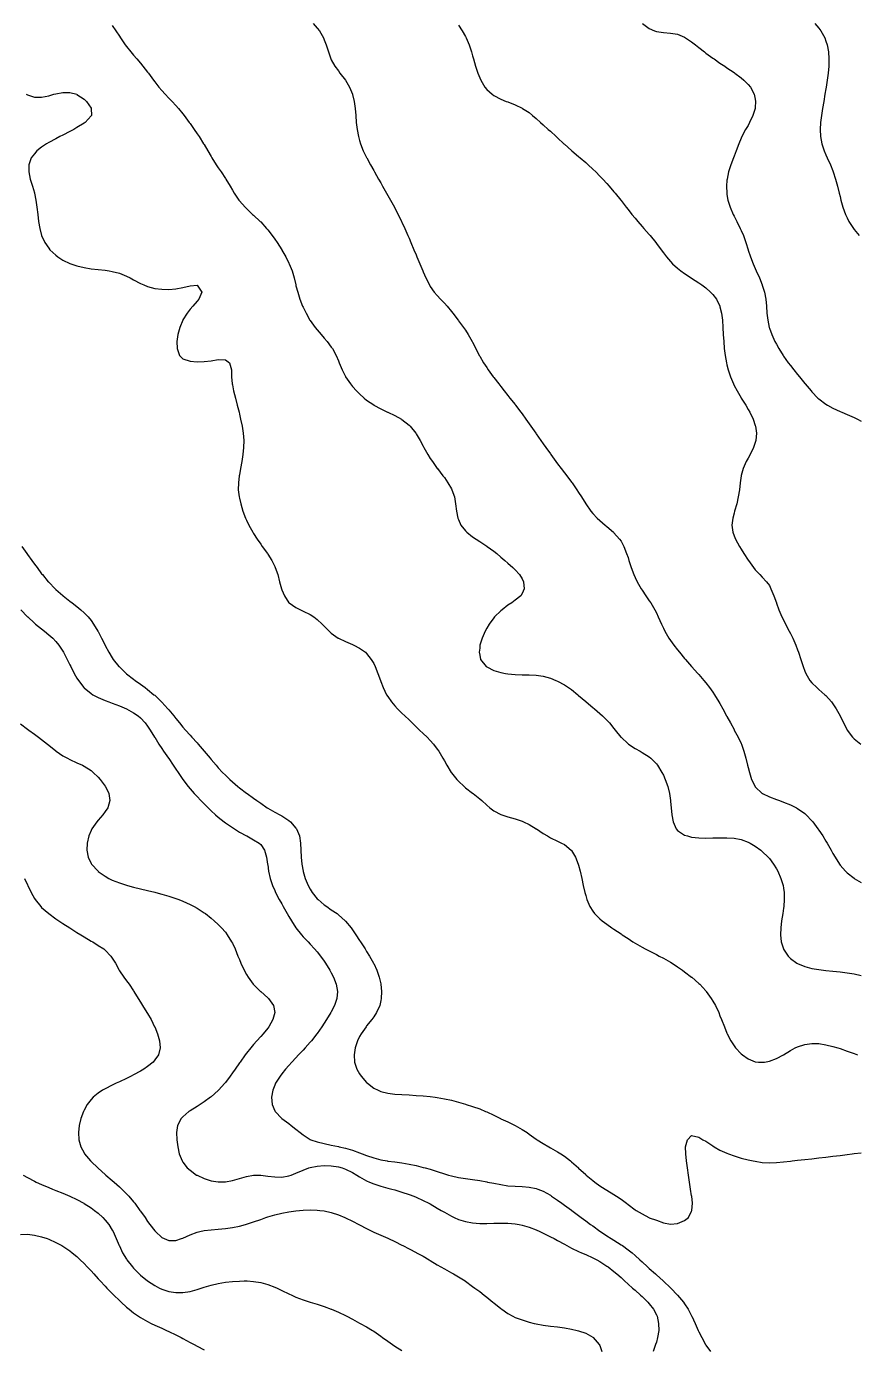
# Model space of a CAD drawing. Header units: inches. Extents: x 2679276 to 2679656, y 1246784 to 1247152.
# Drawn here: x 2679336.7 to 2679395.5, y 1246974.4 to 1247068 of the extents above; entities that cross this region are included whole.
import ezdxf

# ---------------------------------------------------------------- set-up
doc = ezdxf.new("R2010")
doc.units = ezdxf.units.IN
doc.header["$MEASUREMENT"] = 0
for name, color, linetype in [('445', 7, 'Continuous'), ('446', 7, 'Continuous'), ('447', 7, 'Continuous'), ('448', 7, 'Continuous'), ('449', 7, 'Continuous'), ('450', 7, 'Continuous'), ('451', 7, 'Continuous'), ('452', 7, 'Continuous'), ('453', 7, 'Continuous'), ('454', 7, 'Continuous'), ('455', 7, 'Continuous'), ('456', 7, 'Continuous')]:
    doc.layers.add(name, color=color, linetype=linetype)

msp = doc.modelspace()

# ---------------------------------------------------------------- linework, layer by layer
at = {"layer": '445', "elevation": 445}
msp.add_lwpolyline([(2679392.478, 1247068.25), (2679392.75, 1247067.925), (2679392.884, 1247067.75), (2679393.167, 1247067.25), (2679393.25, 1247067.018), (2679393.339, 1247066.75), (2679393.427, 1247066.25), (2679393.458, 1247065.75), (2679393.449, 1247065.25), (2679393.41, 1247064.75), (2679393.35, 1247064.25), (2679393.271, 1247063.75), (2679393.25, 1247063.632), (2679393.185, 1247063.25), (2679393.096, 1247062.75), (2679393.008, 1247062.25), (2679392.928, 1247061.75), (2679392.869, 1247061.25), (2679392.844, 1247060.75), (2679392.87, 1247060.25), (2679392.959, 1247059.75), (2679393.121, 1247059.25), (2679393.25, 1247058.964), (2679393.342, 1247058.75), (2679393.57, 1247058.25), (2679393.75, 1247057.824), (2679393.775, 1247057.75), (2679393.933, 1247057.25), (2679394.067, 1247056.75), (2679394.188, 1247056.25), (2679394.25, 1247056.007), (2679394.309, 1247055.75), (2679394.449, 1247055.25), (2679394.635, 1247054.75), (2679394.75, 1247054.513), (2679394.884, 1247054.25), (2679395.201, 1247053.75), (2679395.25, 1247053.682), (2679395.597, 1247053.25)], dxfattribs=at)
at = {"layer": '446', "elevation": 446}
msp.add_lwpolyline([(2679380.273, 1247068.25), (2679380.75, 1247067.914), (2679381.12, 1247067.75), (2679381.25, 1247067.693), (2679381.75, 1247067.616), (2679382.25, 1247067.578), (2679382.75, 1247067.493), (2679383.25, 1247067.295), (2679383.32, 1247067.25), (2679383.75, 1247066.963), (2679384.017, 1247066.75), (2679384.25, 1247066.566), (2679384.647, 1247066.25), (2679384.75, 1247066.167), (2679385.25, 1247065.804), (2679385.335, 1247065.75), (2679385.75, 1247065.463), (2679386.087, 1247065.25), (2679386.25, 1247065.132), (2679386.75, 1247064.791), (2679386.811, 1247064.75), (2679387.25, 1247064.411), (2679387.445, 1247064.25), (2679387.75, 1247063.943), (2679387.903, 1247063.75), (2679388.169, 1247063.25), (2679388.25, 1247062.9), (2679388.273, 1247062.75), (2679388.25, 1247062.302), (2679388.246, 1247062.25), (2679388.084, 1247061.75), (2679387.854, 1247061.25), (2679387.75, 1247061.043), (2679387.557, 1247060.75), (2679387.3, 1247060.25), (2679387.25, 1247060.137), (2679387.082, 1247059.75), (2679386.897, 1247059.25), (2679386.75, 1247058.861), (2679386.71, 1247058.75), (2679386.515, 1247058.25), (2679386.361, 1247057.75), (2679386.257, 1247057.25), (2679386.25, 1247057.175), (2679386.211, 1247056.75), (2679386.233, 1247056.25), (2679386.25, 1247056.153), (2679386.321, 1247055.75), (2679386.478, 1247055.25), (2679386.692, 1247054.75), (2679386.75, 1247054.629), (2679386.947, 1247054.25), (2679387.191, 1247053.75), (2679387.25, 1247053.615), (2679387.417, 1247053.25), (2679387.593, 1247052.75), (2679387.74, 1247052.25), (2679387.75, 1247052.22), (2679387.91, 1247051.75), (2679388.101, 1247051.25), (2679388.25, 1247050.919), (2679388.326, 1247050.75), (2679388.562, 1247050.25), (2679388.744, 1247049.75), (2679388.75, 1247049.727), (2679388.902, 1247049.25), (2679388.991, 1247048.75), (2679389.035, 1247048.25), (2679389.072, 1247047.75), (2679389.13, 1247047.25), (2679389.234, 1247046.75), (2679389.25, 1247046.7), (2679389.42, 1247046.25), (2679389.647, 1247045.75), (2679389.75, 1247045.557), (2679389.922, 1247045.25), (2679390.231, 1247044.75), (2679390.25, 1247044.722), (2679390.589, 1247044.25), (2679390.75, 1247044.042), (2679390.979, 1247043.75), (2679391.25, 1247043.413), (2679391.38, 1247043.25), (2679391.75, 1247042.788), (2679391.78, 1247042.75), (2679392.199, 1247042.25), (2679392.25, 1247042.193), (2679392.686, 1247041.75), (2679392.75, 1247041.693), (2679393.25, 1247041.317), (2679393.358, 1247041.25), (2679393.75, 1247041.04), (2679394.25, 1247040.802), (2679394.366, 1247040.75), (2679394.75, 1247040.589), (2679395.25, 1247040.368), (2679395.488, 1247040.25), (2679395.75, 1247040.109)], dxfattribs=at)
at = {"layer": '447', "elevation": 447}
msp.add_lwpolyline([(2679367.25, 1247068.146), (2679367.518, 1247067.75), (2679367.75, 1247067.336), (2679367.795, 1247067.25), (2679368.007, 1247066.75), (2679368.173, 1247066.25), (2679368.25, 1247065.975), (2679368.315, 1247065.75), (2679368.455, 1247065.25), (2679368.616, 1247064.75), (2679368.75, 1247064.404), (2679368.824, 1247064.25), (2679369.12, 1247063.75), (2679369.25, 1247063.58), (2679369.623, 1247063.25), (2679369.75, 1247063.162), (2679370.25, 1247062.908), (2679370.631, 1247062.75), (2679370.75, 1247062.705), (2679371.25, 1247062.505), (2679371.75, 1247062.267), (2679371.778, 1247062.25), (2679372.25, 1247061.949), (2679372.487, 1247061.75), (2679372.75, 1247061.541), (2679373.049, 1247061.25), (2679373.25, 1247061.084), (2679373.602, 1247060.75), (2679373.75, 1247060.628), (2679374.165, 1247060.25), (2679374.25, 1247060.175), (2679374.714, 1247059.75), (2679374.75, 1247059.716), (2679375.25, 1247059.268), (2679375.271, 1247059.25), (2679375.75, 1247058.837), (2679375.857, 1247058.75), (2679376.25, 1247058.409), (2679376.434, 1247058.25), (2679376.75, 1247057.956), (2679376.968, 1247057.75), (2679377.25, 1247057.463), (2679377.457, 1247057.25), (2679377.75, 1247056.929), (2679377.911, 1247056.75), (2679378.25, 1247056.35), (2679378.333, 1247056.25), (2679378.729, 1247055.75), (2679378.75, 1247055.724), (2679379.12, 1247055.25), (2679379.25, 1247055.084), (2679379.523, 1247054.75), (2679379.75, 1247054.477), (2679379.944, 1247054.25), (2679380.25, 1247053.898), (2679380.377, 1247053.75), (2679380.75, 1247053.318), (2679380.806, 1247053.25), (2679381.208, 1247052.75), (2679381.25, 1247052.697), (2679381.585, 1247052.25), (2679381.75, 1247052.036), (2679381.966, 1247051.75), (2679382.25, 1247051.42), (2679382.402, 1247051.25), (2679382.75, 1247050.936), (2679382.973, 1247050.75), (2679383.25, 1247050.559), (2679383.717, 1247050.25), (2679383.75, 1247050.229), (2679384.25, 1247049.909), (2679384.479, 1247049.75), (2679384.75, 1247049.544), (2679385.092, 1247049.25), (2679385.25, 1247049.072), (2679385.497, 1247048.75), (2679385.734, 1247048.25), (2679385.75, 1247048.193), (2679385.859, 1247047.75), (2679385.925, 1247047.25), (2679385.962, 1247046.75), (2679385.989, 1247046.25), (2679386.016, 1247045.75), (2679386.055, 1247045.25), (2679386.118, 1247044.75), (2679386.211, 1247044.25), (2679386.25, 1247044.09), (2679386.336, 1247043.75), (2679386.497, 1247043.25), (2679386.7, 1247042.75), (2679386.75, 1247042.643), (2679386.961, 1247042.25), (2679387.25, 1247041.758), (2679387.256, 1247041.75), (2679387.579, 1247041.25), (2679387.75, 1247040.947), (2679387.872, 1247040.75), (2679388.109, 1247040.25), (2679388.25, 1247039.808), (2679388.27, 1247039.75), (2679388.343, 1247039.25), (2679388.297, 1247038.75), (2679388.25, 1247038.597), (2679388.137, 1247038.25), (2679387.888, 1247037.75), (2679387.75, 1247037.503), (2679387.615, 1247037.25), (2679387.395, 1247036.75), (2679387.25, 1247036.264), (2679387.247, 1247036.25), (2679387.177, 1247035.75), (2679387.124, 1247035.25), (2679387.052, 1247034.75), (2679386.939, 1247034.25), (2679386.792, 1247033.75), (2679386.75, 1247033.591), (2679386.66, 1247033.25), (2679386.596, 1247032.75), (2679386.661, 1247032.25), (2679386.75, 1247032.004), (2679386.858, 1247031.75), (2679387.139, 1247031.25), (2679387.25, 1247031.062), (2679387.446, 1247030.75), (2679387.75, 1247030.268), (2679387.763, 1247030.25), (2679388.129, 1247029.75), (2679388.25, 1247029.599), (2679388.568, 1247029.25), (2679388.75, 1247029.061), (2679389.035, 1247028.75), (2679389.25, 1247028.475), (2679389.363, 1247028.25), (2679389.563, 1247027.75), (2679389.743, 1247027.25), (2679389.75, 1247027.234), (2679389.917, 1247026.75), (2679390.142, 1247026.25), (2679390.25, 1247026.048), (2679390.394, 1247025.75), (2679390.661, 1247025.25), (2679390.75, 1247025.076), (2679390.909, 1247024.75), (2679391.124, 1247024.25), (2679391.25, 1247023.914), (2679391.311, 1247023.75), (2679391.475, 1247023.25), (2679391.635, 1247022.75), (2679391.75, 1247022.425), (2679391.826, 1247022.25), (2679392.121, 1247021.75), (2679392.25, 1247021.592), (2679392.602, 1247021.25), (2679392.75, 1247021.127), (2679393.182, 1247020.75), (2679393.25, 1247020.688), (2679393.635, 1247020.25), (2679393.75, 1247020.097), (2679393.971, 1247019.75), (2679394.25, 1247019.251), (2679394.25, 1247019.25), (2679394.495, 1247018.75), (2679394.75, 1247018.264), (2679394.758, 1247018.25), (2679395.124, 1247017.75), (2679395.25, 1247017.63), (2679395.726, 1247017.25)], dxfattribs=at)
at = {"layer": '448', "elevation": 448}
msp.add_lwpolyline([(2679356.965, 1247068.25), (2679357.25, 1247067.919), (2679357.408, 1247067.75), (2679357.695, 1247067.25), (2679357.75, 1247067.099), (2679357.883, 1247066.75), (2679358.039, 1247066.25), (2679358.224, 1247065.75), (2679358.25, 1247065.698), (2679358.5, 1247065.25), (2679358.75, 1247064.906), (2679358.863, 1247064.75), (2679359.242, 1247064.25), (2679359.25, 1247064.239), (2679359.538, 1247063.75), (2679359.746, 1247063.25), (2679359.75, 1247063.236), (2679359.864, 1247062.75), (2679359.93, 1247062.25), (2679359.973, 1247061.75), (2679360.015, 1247061.25), (2679360.076, 1247060.75), (2679360.175, 1247060.25), (2679360.25, 1247059.988), (2679360.319, 1247059.75), (2679360.515, 1247059.25), (2679360.75, 1247058.778), (2679360.764, 1247058.75), (2679361.029, 1247058.25), (2679361.25, 1247057.861), (2679361.311, 1247057.75), (2679361.589, 1247057.25), (2679361.75, 1247056.971), (2679361.871, 1247056.75), (2679362.158, 1247056.25), (2679362.25, 1247056.095), (2679362.44, 1247055.75), (2679362.721, 1247055.25), (2679362.75, 1247055.198), (2679362.973, 1247054.75), (2679363.222, 1247054.25), (2679363.25, 1247054.193), (2679363.447, 1247053.75), (2679363.67, 1247053.25), (2679363.75, 1247053.067), (2679363.88, 1247052.75), (2679364.089, 1247052.25), (2679364.25, 1247051.876), (2679364.302, 1247051.75), (2679364.515, 1247051.25), (2679364.722, 1247050.75), (2679364.75, 1247050.685), (2679364.942, 1247050.25), (2679365.187, 1247049.75), (2679365.25, 1247049.648), (2679365.532, 1247049.25), (2679365.75, 1247048.999), (2679365.98, 1247048.75), (2679366.25, 1247048.468), (2679366.45, 1247048.25), (2679366.75, 1247047.882), (2679366.858, 1247047.75), (2679367.226, 1247047.25), (2679367.25, 1247047.217), (2679367.606, 1247046.75), (2679367.75, 1247046.546), (2679367.945, 1247046.25), (2679368.223, 1247045.75), (2679368.25, 1247045.702), (2679368.47, 1247045.25), (2679368.724, 1247044.75), (2679368.75, 1247044.708), (2679369.017, 1247044.25), (2679369.25, 1247043.901), (2679369.348, 1247043.75), (2679369.714, 1247043.25), (2679369.75, 1247043.204), (2679370.098, 1247042.75), (2679370.25, 1247042.558), (2679370.491, 1247042.25), (2679370.75, 1247041.925), (2679370.887, 1247041.75), (2679371.25, 1247041.288), (2679371.28, 1247041.25), (2679371.656, 1247040.75), (2679371.75, 1247040.621), (2679372.019, 1247040.25), (2679372.25, 1247039.927), (2679372.377, 1247039.75), (2679372.732, 1247039.25), (2679372.75, 1247039.224), (2679373.082, 1247038.75), (2679373.25, 1247038.505), (2679373.429, 1247038.25), (2679373.75, 1247037.787), (2679373.777, 1247037.75), (2679374.135, 1247037.25), (2679374.25, 1247037.097), (2679374.514, 1247036.75), (2679374.75, 1247036.45), (2679374.906, 1247036.25), (2679375.25, 1247035.793), (2679375.284, 1247035.75), (2679375.633, 1247035.25), (2679375.75, 1247035.051), (2679375.953, 1247034.75), (2679376.25, 1247034.25), (2679376.25, 1247034.25), (2679376.611, 1247033.75), (2679376.75, 1247033.57), (2679377.067, 1247033.25), (2679377.25, 1247033.076), (2679377.638, 1247032.75), (2679377.75, 1247032.657), (2679378.213, 1247032.25), (2679378.25, 1247032.215), (2679378.649, 1247031.75), (2679378.75, 1247031.606), (2679378.94, 1247031.25), (2679379.145, 1247030.75), (2679379.25, 1247030.453), (2679379.311, 1247030.25), (2679379.47, 1247029.75), (2679379.659, 1247029.25), (2679379.75, 1247029.054), (2679379.893, 1247028.75), (2679380.183, 1247028.25), (2679380.25, 1247028.147), (2679380.514, 1247027.75), (2679380.75, 1247027.397), (2679380.849, 1247027.25), (2679381.145, 1247026.75), (2679381.25, 1247026.537), (2679381.391, 1247026.25), (2679381.614, 1247025.75), (2679381.75, 1247025.459), (2679381.85, 1247025.25), (2679382.138, 1247024.75), (2679382.25, 1247024.585), (2679382.487, 1247024.25), (2679382.75, 1247023.914), (2679382.881, 1247023.75), (2679383.25, 1247023.316), (2679383.306, 1247023.25), (2679383.749, 1247022.75), (2679383.75, 1247022.749), (2679384.193, 1247022.25), (2679384.25, 1247022.187), (2679384.617, 1247021.75), (2679384.75, 1247021.591), (2679385.009, 1247021.25), (2679385.25, 1247020.923), (2679385.365, 1247020.75), (2679385.677, 1247020.25), (2679385.75, 1247020.128), (2679385.957, 1247019.75), (2679386.22, 1247019.25), (2679386.25, 1247019.195), (2679386.488, 1247018.75), (2679386.75, 1247018.28), (2679386.766, 1247018.25), (2679387.031, 1247017.75), (2679387.25, 1247017.286), (2679387.266, 1247017.25), (2679387.446, 1247016.75), (2679387.59, 1247016.25), (2679387.713, 1247015.75), (2679387.75, 1247015.595), (2679387.836, 1247015.25), (2679387.987, 1247014.75), (2679388.233, 1247014.25), (2679388.25, 1247014.227), (2679388.75, 1247013.759), (2679388.765, 1247013.75), (2679389.25, 1247013.508), (2679389.75, 1247013.323), (2679389.972, 1247013.25), (2679390.25, 1247013.145), (2679390.75, 1247012.942), (2679391.161, 1247012.75), (2679391.25, 1247012.693), (2679391.75, 1247012.334), (2679391.853, 1247012.25), (2679392.25, 1247011.826), (2679392.316, 1247011.75), (2679392.689, 1247011.25), (2679392.75, 1247011.163), (2679393.028, 1247010.75), (2679393.25, 1247010.389), (2679393.335, 1247010.25), (2679393.619, 1247009.75), (2679393.75, 1247009.501), (2679393.897, 1247009.25), (2679394.205, 1247008.75), (2679394.25, 1247008.685), (2679394.63, 1247008.25), (2679394.75, 1247008.133), (2679395.25, 1247007.753), (2679395.254, 1247007.75), (2679395.75, 1247007.463)], dxfattribs=at)
at = {"layer": '449', "elevation": 449}
msp.add_lwpolyline([(2679342.75, 1247068.121), (2679342.992, 1247067.75), (2679343.25, 1247067.354), (2679343.321, 1247067.25), (2679343.669, 1247066.75), (2679343.75, 1247066.639), (2679344.056, 1247066.25), (2679344.25, 1247066.018), (2679344.485, 1247065.75), (2679344.75, 1247065.447), (2679344.916, 1247065.25), (2679345.25, 1247064.823), (2679345.305, 1247064.75), (2679345.665, 1247064.25), (2679345.75, 1247064.132), (2679346.049, 1247063.75), (2679346.25, 1247063.508), (2679346.492, 1247063.25), (2679346.75, 1247062.979), (2679346.982, 1247062.75), (2679347.25, 1247062.462), (2679347.442, 1247062.25), (2679347.75, 1247061.867), (2679347.84, 1247061.75), (2679348.198, 1247061.25), (2679348.25, 1247061.177), (2679348.551, 1247060.75), (2679348.75, 1247060.457), (2679348.895, 1247060.25), (2679349.214, 1247059.75), (2679349.25, 1247059.689), (2679349.515, 1247059.25), (2679349.75, 1247058.837), (2679349.801, 1247058.75), (2679350.112, 1247058.25), (2679350.25, 1247058.04), (2679350.445, 1247057.75), (2679350.75, 1247057.296), (2679350.78, 1247057.25), (2679351.085, 1247056.75), (2679351.25, 1247056.469), (2679351.376, 1247056.25), (2679351.709, 1247055.75), (2679351.75, 1247055.702), (2679352.142, 1247055.25), (2679352.25, 1247055.154), (2679352.682, 1247054.75), (2679352.75, 1247054.695), (2679353.217, 1247054.25), (2679353.25, 1247054.219), (2679353.672, 1247053.75), (2679353.75, 1247053.659), (2679354.069, 1247053.25), (2679354.25, 1247052.993), (2679354.421, 1247052.75), (2679354.737, 1247052.25), (2679354.75, 1247052.226), (2679355.033, 1247051.75), (2679355.25, 1247051.304), (2679355.278, 1247051.25), (2679355.473, 1247050.75), (2679355.616, 1247050.25), (2679355.737, 1247049.75), (2679355.75, 1247049.697), (2679355.869, 1247049.25), (2679356.028, 1247048.75), (2679356.22, 1247048.25), (2679356.25, 1247048.186), (2679356.458, 1247047.75), (2679356.738, 1247047.25), (2679356.75, 1247047.233), (2679357.105, 1247046.75), (2679357.25, 1247046.576), (2679357.535, 1247046.25), (2679357.75, 1247045.997), (2679357.962, 1247045.75), (2679358.25, 1247045.351), (2679358.323, 1247045.25), (2679358.598, 1247044.75), (2679358.75, 1247044.38), (2679358.809, 1247044.25), (2679359.014, 1247043.75), (2679359.25, 1247043.261), (2679359.256, 1247043.25), (2679359.597, 1247042.75), (2679359.75, 1247042.564), (2679360.042, 1247042.25), (2679360.25, 1247042.041), (2679360.585, 1247041.75), (2679360.75, 1247041.609), (2679361.25, 1247041.26), (2679361.269, 1247041.25), (2679361.75, 1247040.982), (2679362.237, 1247040.75), (2679362.25, 1247040.743), (2679362.75, 1247040.503), (2679363.212, 1247040.25), (2679363.25, 1247040.225), (2679363.75, 1247039.831), (2679363.832, 1247039.75), (2679364.234, 1247039.25), (2679364.25, 1247039.226), (2679364.531, 1247038.75), (2679364.75, 1247038.344), (2679364.8, 1247038.25), (2679365.08, 1247037.75), (2679365.25, 1247037.477), (2679365.399, 1247037.25), (2679365.75, 1247036.771), (2679365.766, 1247036.75), (2679366.15, 1247036.25), (2679366.25, 1247036.112), (2679366.504, 1247035.75), (2679366.75, 1247035.314), (2679366.785, 1247035.25), (2679366.958, 1247034.75), (2679367.046, 1247034.25), (2679367.108, 1247033.75), (2679367.207, 1247033.25), (2679367.25, 1247033.143), (2679367.425, 1247032.75), (2679367.75, 1247032.341), (2679367.836, 1247032.25), (2679368.25, 1247031.922), (2679368.499, 1247031.75), (2679368.75, 1247031.588), (2679369.25, 1247031.27), (2679369.28, 1247031.25), (2679369.75, 1247030.902), (2679369.951, 1247030.75), (2679370.25, 1247030.489), (2679370.539, 1247030.25), (2679370.75, 1247030.056), (2679371.101, 1247029.75), (2679371.25, 1247029.594), (2679371.567, 1247029.25), (2679371.75, 1247028.939), (2679371.854, 1247028.75), (2679371.908, 1247028.25), (2679371.75, 1247027.913), (2679371.658, 1247027.75), (2679371.25, 1247027.438), (2679371.027, 1247027.25), (2679370.75, 1247027.089), (2679370.33, 1247026.75), (2679370.25, 1247026.693), (2679369.804, 1247026.25), (2679369.75, 1247026.192), (2679369.421, 1247025.75), (2679369.25, 1247025.468), (2679369.13, 1247025.25), (2679368.916, 1247024.75), (2679368.771, 1247024.25), (2679368.75, 1247024.05), (2679368.716, 1247023.75), (2679368.75, 1247023.559), (2679368.817, 1247023.25), (2679369.218, 1247022.75), (2679369.25, 1247022.728), (2679369.75, 1247022.472), (2679370.25, 1247022.31), (2679370.566, 1247022.25), (2679370.75, 1247022.22), (2679371.25, 1247022.178), (2679371.75, 1247022.165), (2679372.25, 1247022.16), (2679372.75, 1247022.136), (2679373.25, 1247022.058), (2679373.75, 1247021.911), (2679374.13, 1247021.75), (2679374.25, 1247021.7), (2679374.75, 1247021.439), (2679375.035, 1247021.25), (2679375.25, 1247021.106), (2679375.69, 1247020.75), (2679375.75, 1247020.702), (2679376.25, 1247020.271), (2679376.274, 1247020.25), (2679376.75, 1247019.852), (2679376.871, 1247019.75), (2679377.25, 1247019.425), (2679377.443, 1247019.25), (2679377.75, 1247018.939), (2679377.926, 1247018.75), (2679378.25, 1247018.355), (2679378.34, 1247018.25), (2679378.747, 1247017.75), (2679378.75, 1247017.747), (2679379.25, 1247017.271), (2679379.281, 1247017.25), (2679379.75, 1247016.944), (2679380.104, 1247016.75), (2679380.25, 1247016.666), (2679380.75, 1247016.349), (2679380.866, 1247016.25), (2679381.25, 1247015.855), (2679381.325, 1247015.75), (2679381.641, 1247015.25), (2679381.75, 1247015.052), (2679381.885, 1247014.75), (2679382.06, 1247014.25), (2679382.174, 1247013.75), (2679382.245, 1247013.25), (2679382.25, 1247013.2), (2679382.292, 1247012.75), (2679382.338, 1247012.25), (2679382.431, 1247011.75), (2679382.66, 1247011.25), (2679382.75, 1247011.147), (2679383.25, 1247010.814), (2679383.448, 1247010.75), (2679383.75, 1247010.673), (2679384.25, 1247010.614), (2679384.75, 1247010.597), (2679385.25, 1247010.607), (2679385.75, 1247010.625), (2679386.25, 1247010.629), (2679386.75, 1247010.593), (2679387.25, 1247010.493), (2679387.75, 1247010.321), (2679387.895, 1247010.25), (2679388.25, 1247010.039), (2679388.646, 1247009.75), (2679388.75, 1247009.662), (2679389.163, 1247009.25), (2679389.25, 1247009.148), (2679389.548, 1247008.75), (2679389.75, 1247008.426), (2679389.848, 1247008.25), (2679390.063, 1247007.75), (2679390.218, 1247007.25), (2679390.25, 1247007.051), (2679390.29, 1247006.75), (2679390.298, 1247006.25), (2679390.263, 1247005.75), (2679390.25, 1247005.643), (2679390.195, 1247005.25), (2679390.118, 1247004.75), (2679390.054, 1247004.25), (2679390.029, 1247003.75), (2679390.079, 1247003.25), (2679390.248, 1247002.75), (2679390.25, 1247002.747), (2679390.58, 1247002.25), (2679390.75, 1247002.082), (2679391.183, 1247001.75), (2679391.25, 1247001.712), (2679391.75, 1247001.508), (2679392.25, 1247001.376), (2679392.75, 1247001.291), (2679393.087, 1247001.25), (2679393.25, 1247001.232), (2679393.75, 1247001.184), (2679394.25, 1247001.132), (2679394.75, 1247001.069), (2679395.25, 1247000.988), (2679395.75, 1247000.884)], dxfattribs=at)
at = {"layer": '450', "elevation": 450}
msp.add_lwpolyline([(2679336.663, 1247063.25), (2679336.75, 1247063.201), (2679337.25, 1247063.045), (2679337.75, 1247063.046), (2679338.25, 1247063.149), (2679338.621, 1247063.25), (2679338.75, 1247063.282), (2679339.25, 1247063.366), (2679339.75, 1247063.364), (2679340.229, 1247063.25), (2679340.25, 1247063.243), (2679340.75, 1247062.897), (2679340.915, 1247062.75), (2679341.25, 1247062.258), (2679341.255, 1247062.25), (2679341.267, 1247061.75), (2679341.25, 1247061.724), (2679340.821, 1247061.25), (2679340.75, 1247061.212), (2679340.25, 1247060.906), (2679340.021, 1247060.75), (2679339.75, 1247060.619), (2679339.25, 1247060.359), (2679339.049, 1247060.25), (2679338.75, 1247060.107), (2679338.25, 1247059.844), (2679338.091, 1247059.75), (2679337.75, 1247059.517), (2679337.411, 1247059.25), (2679337.25, 1247059.042), (2679337.016, 1247058.75), (2679336.845, 1247058.25), (2679336.833, 1247057.75), (2679336.936, 1247057.25), (2679337.097, 1247056.75), (2679337.25, 1247056.282), (2679337.256, 1247056.25), (2679337.344, 1247055.75), (2679337.416, 1247055.25), (2679337.474, 1247054.75), (2679337.53, 1247054.25), (2679337.612, 1247053.75), (2679337.749, 1247053.25), (2679337.75, 1247053.248), (2679337.977, 1247052.75), (2679338.25, 1247052.361), (2679338.339, 1247052.25), (2679338.75, 1247051.858), (2679338.891, 1247051.75), (2679339.25, 1247051.515), (2679339.75, 1247051.272), (2679339.813, 1247051.25), (2679340.25, 1247051.101), (2679340.75, 1247050.981), (2679341.25, 1247050.901), (2679341.75, 1247050.843), (2679342.25, 1247050.788), (2679342.524, 1247050.75), (2679342.75, 1247050.711), (2679343.25, 1247050.577), (2679343.75, 1247050.377), (2679344.008, 1247050.25), (2679344.25, 1247050.117), (2679344.75, 1247049.849), (2679344.983, 1247049.75), (2679345.25, 1247049.638), (2679345.75, 1247049.506), (2679346.25, 1247049.443), (2679346.75, 1247049.433), (2679347.25, 1247049.473), (2679347.75, 1247049.561), (2679348.25, 1247049.686), (2679348.75, 1247049.743), (2679349.078, 1247049.25), (2679348.873, 1247048.75), (2679348.75, 1247048.61), (2679348.448, 1247048.25), (2679348.25, 1247048.033), (2679348.039, 1247047.75), (2679347.75, 1247047.284), (2679347.732, 1247047.25), (2679347.527, 1247046.75), (2679347.397, 1247046.25), (2679347.325, 1247045.75), (2679347.332, 1247045.25), (2679347.512, 1247044.75), (2679347.75, 1247044.526), (2679348.25, 1247044.349), (2679348.75, 1247044.309), (2679349.25, 1247044.332), (2679349.75, 1247044.393), (2679350.25, 1247044.465), (2679350.75, 1247044.461), (2679351.046, 1247044.25), (2679351.174, 1247043.75), (2679351.183, 1247043.25), (2679351.234, 1247042.75), (2679351.25, 1247042.679), (2679351.336, 1247042.25), (2679351.461, 1247041.75), (2679351.593, 1247041.25), (2679351.719, 1247040.75), (2679351.75, 1247040.613), (2679351.833, 1247040.25), (2679351.933, 1247039.75), (2679352.009, 1247039.25), (2679352.047, 1247038.75), (2679352.039, 1247038.25), (2679351.991, 1247037.75), (2679351.916, 1247037.25), (2679351.826, 1247036.75), (2679351.75, 1247036.311), (2679351.738, 1247036.25), (2679351.674, 1247035.75), (2679351.669, 1247035.25), (2679351.728, 1247034.75), (2679351.75, 1247034.66), (2679351.84, 1247034.25), (2679351.995, 1247033.75), (2679352.184, 1247033.25), (2679352.25, 1247033.112), (2679352.418, 1247032.75), (2679352.69, 1247032.25), (2679352.75, 1247032.151), (2679353.007, 1247031.75), (2679353.25, 1247031.393), (2679353.357, 1247031.25), (2679353.722, 1247030.75), (2679353.75, 1247030.707), (2679354.044, 1247030.25), (2679354.25, 1247029.814), (2679354.279, 1247029.75), (2679354.456, 1247029.25), (2679354.592, 1247028.75), (2679354.723, 1247028.25), (2679354.75, 1247028.164), (2679354.928, 1247027.75), (2679355.25, 1247027.262), (2679355.262, 1247027.25), (2679355.75, 1247026.91), (2679356.066, 1247026.75), (2679356.25, 1247026.666), (2679356.75, 1247026.421), (2679357.008, 1247026.25), (2679357.25, 1247026.074), (2679357.592, 1247025.75), (2679357.75, 1247025.594), (2679358.087, 1247025.25), (2679358.25, 1247025.107), (2679358.735, 1247024.75), (2679358.75, 1247024.741), (2679359.25, 1247024.504), (2679359.75, 1247024.295), (2679359.847, 1247024.25), (2679360.25, 1247024.052), (2679360.662, 1247023.75), (2679360.75, 1247023.672), (2679361.075, 1247023.25), (2679361.25, 1247022.956), (2679361.343, 1247022.75), (2679361.541, 1247022.25), (2679361.726, 1247021.75), (2679361.75, 1247021.691), (2679361.919, 1247021.25), (2679362.166, 1247020.75), (2679362.25, 1247020.616), (2679362.501, 1247020.25), (2679362.75, 1247019.954), (2679362.941, 1247019.75), (2679363.25, 1247019.442), (2679363.453, 1247019.25), (2679363.75, 1247018.961), (2679363.974, 1247018.75), (2679364.25, 1247018.482), (2679364.501, 1247018.25), (2679364.75, 1247018.008), (2679365.026, 1247017.75), (2679365.25, 1247017.509), (2679365.491, 1247017.25), (2679365.75, 1247016.893), (2679365.857, 1247016.75), (2679366.151, 1247016.25), (2679366.25, 1247016.057), (2679366.43, 1247015.75), (2679366.731, 1247015.25), (2679366.75, 1247015.223), (2679367.13, 1247014.75), (2679367.25, 1247014.621), (2679367.648, 1247014.25), (2679367.75, 1247014.161), (2679368.25, 1247013.769), (2679368.276, 1247013.75), (2679368.75, 1247013.374), (2679368.905, 1247013.25), (2679369.25, 1247012.931), (2679369.467, 1247012.75), (2679369.75, 1247012.535), (2679370.25, 1247012.276), (2679370.315, 1247012.25), (2679370.75, 1247012.115), (2679371.25, 1247011.97), (2679371.75, 1247011.79), (2679371.841, 1247011.75), (2679372.25, 1247011.553), (2679372.75, 1247011.258), (2679372.764, 1247011.25), (2679373.25, 1247010.913), (2679373.547, 1247010.75), (2679373.75, 1247010.622), (2679374.25, 1247010.383), (2679374.535, 1247010.25), (2679374.75, 1247010.138), (2679375.223, 1247009.75), (2679375.25, 1247009.724), (2679375.522, 1247009.25), (2679375.727, 1247008.75), (2679375.75, 1247008.686), (2679375.861, 1247008.25), (2679375.972, 1247007.75), (2679376.078, 1247007.25), (2679376.191, 1247006.75), (2679376.25, 1247006.542), (2679376.337, 1247006.25), (2679376.548, 1247005.75), (2679376.75, 1247005.421), (2679376.88, 1247005.25), (2679377.25, 1247004.885), (2679377.411, 1247004.75), (2679377.75, 1247004.507), (2679378.112, 1247004.25), (2679378.25, 1247004.161), (2679378.75, 1247003.817), (2679378.839, 1247003.75), (2679379.25, 1247003.484), (2679379.588, 1247003.25), (2679379.75, 1247003.16), (2679380.25, 1247002.875), (2679380.466, 1247002.75), (2679380.75, 1247002.609), (2679381.25, 1247002.358), (2679381.46, 1247002.25), (2679381.75, 1247002.099), (2679382.25, 1247001.82), (2679382.368, 1247001.75), (2679382.75, 1247001.496), (2679383.112, 1247001.25), (2679383.25, 1247001.139), (2679383.75, 1247000.754), (2679383.755, 1247000.75), (2679384.25, 1247000.31), (2679384.318, 1247000.25), (2679384.75, 1246999.782), (2679384.78, 1246999.75), (2679385.141, 1246999.25), (2679385.25, 1246999.056), (2679385.428, 1246998.75), (2679385.663, 1246998.25), (2679385.75, 1246998.022), (2679385.872, 1246997.75), (2679386.071, 1246997.25), (2679386.25, 1246996.783), (2679386.266, 1246996.75), (2679386.531, 1246996.25), (2679386.75, 1246995.894), (2679386.863, 1246995.75), (2679387.25, 1246995.324), (2679387.339, 1246995.25), (2679387.75, 1246994.966), (2679388.25, 1246994.772), (2679388.48, 1246994.75), (2679388.75, 1246994.729), (2679388.901, 1246994.75), (2679389.25, 1246994.805), (2679389.75, 1246994.988), (2679390.25, 1246995.249), (2679390.252, 1246995.25), (2679390.75, 1246995.57), (2679391.072, 1246995.75), (2679391.25, 1246995.834), (2679391.75, 1246995.99), (2679392.25, 1246996.056), (2679392.75, 1246996.048), (2679393.25, 1246995.975), (2679393.75, 1246995.855), (2679394.088, 1246995.75), (2679394.25, 1246995.701), (2679394.75, 1246995.526), (2679395.25, 1246995.344), (2679395.497, 1246995.25)], dxfattribs=at)
at = {"layer": '451', "elevation": 451}
msp.add_lwpolyline([(2679336.349, 1247031.25), (2679336.7, 1247030.75), (2679336.75, 1247030.68), (2679337.06, 1247030.25), (2679337.25, 1247029.987), (2679337.423, 1247029.75), (2679337.75, 1247029.314), (2679337.799, 1247029.25), (2679338.217, 1247028.75), (2679338.25, 1247028.714), (2679338.705, 1247028.25), (2679338.75, 1247028.207), (2679339.25, 1247027.773), (2679339.278, 1247027.75), (2679339.75, 1247027.381), (2679339.916, 1247027.25), (2679340.25, 1247026.989), (2679340.53, 1247026.75), (2679340.75, 1247026.552), (2679341.037, 1247026.25), (2679341.25, 1247025.996), (2679341.427, 1247025.75), (2679341.731, 1247025.25), (2679341.75, 1247025.214), (2679341.991, 1247024.75), (2679342.236, 1247024.25), (2679342.25, 1247024.221), (2679342.509, 1247023.75), (2679342.75, 1247023.352), (2679342.822, 1247023.25), (2679343.214, 1247022.75), (2679343.25, 1247022.711), (2679343.726, 1247022.25), (2679343.75, 1247022.231), (2679344.25, 1247021.847), (2679344.378, 1247021.75), (2679344.75, 1247021.497), (2679345.077, 1247021.25), (2679345.25, 1247021.128), (2679345.7, 1247020.75), (2679345.75, 1247020.708), (2679346.225, 1247020.25), (2679346.25, 1247020.225), (2679346.68, 1247019.75), (2679346.75, 1247019.667), (2679347.097, 1247019.25), (2679347.25, 1247019.057), (2679347.502, 1247018.75), (2679347.75, 1247018.452), (2679347.926, 1247018.25), (2679348.25, 1247017.885), (2679348.374, 1247017.75), (2679348.75, 1247017.334), (2679348.826, 1247017.25), (2679349.25, 1247016.758), (2679349.257, 1247016.75), (2679349.673, 1247016.25), (2679349.75, 1247016.159), (2679350.101, 1247015.75), (2679350.25, 1247015.582), (2679350.558, 1247015.25), (2679350.75, 1247015.053), (2679351.064, 1247014.75), (2679351.25, 1247014.58), (2679351.637, 1247014.25), (2679351.75, 1247014.159), (2679352.25, 1247013.778), (2679352.287, 1247013.75), (2679352.75, 1247013.417), (2679352.978, 1247013.25), (2679353.25, 1247013.061), (2679353.711, 1247012.75), (2679353.75, 1247012.726), (2679354.25, 1247012.443), (2679354.6, 1247012.25), (2679354.75, 1247012.168), (2679355.25, 1247011.849), (2679355.371, 1247011.75), (2679355.75, 1247011.31), (2679355.791, 1247011.25), (2679355.991, 1247010.75), (2679356.071, 1247010.25), (2679356.099, 1247009.75), (2679356.116, 1247009.25), (2679356.159, 1247008.75), (2679356.249, 1247008.25), (2679356.25, 1247008.245), (2679356.401, 1247007.75), (2679356.606, 1247007.25), (2679356.75, 1247006.978), (2679356.898, 1247006.75), (2679357.25, 1247006.309), (2679357.311, 1247006.25), (2679357.75, 1247005.877), (2679357.929, 1247005.75), (2679358.25, 1247005.528), (2679358.655, 1247005.25), (2679358.75, 1247005.178), (2679359.231, 1247004.75), (2679359.25, 1247004.729), (2679359.643, 1247004.25), (2679359.75, 1247004.101), (2679359.993, 1247003.75), (2679360.25, 1247003.354), (2679360.32, 1247003.25), (2679360.643, 1247002.75), (2679360.75, 1247002.575), (2679360.955, 1247002.25), (2679361.232, 1247001.75), (2679361.25, 1247001.711), (2679361.47, 1247001.25), (2679361.645, 1247000.75), (2679361.75, 1247000.275), (2679361.756, 1247000.25), (2679361.806, 1246999.75), (2679361.784, 1246999.25), (2679361.75, 1246999.097), (2679361.673, 1246998.75), (2679361.452, 1246998.25), (2679361.25, 1246997.944), (2679361.112, 1246997.75), (2679360.75, 1246997.307), (2679360.704, 1246997.25), (2679360.355, 1246996.75), (2679360.25, 1246996.547), (2679360.104, 1246996.25), (2679359.94, 1246995.75), (2679359.859, 1246995.25), (2679359.892, 1246994.75), (2679360.06, 1246994.25), (2679360.25, 1246993.912), (2679360.366, 1246993.75), (2679360.75, 1246993.305), (2679360.813, 1246993.25), (2679361.25, 1246992.907), (2679361.563, 1246992.75), (2679361.75, 1246992.668), (2679362.25, 1246992.544), (2679362.75, 1246992.481), (2679363.25, 1246992.445), (2679363.75, 1246992.416), (2679364.25, 1246992.386), (2679364.75, 1246992.349), (2679365.25, 1246992.299), (2679365.603, 1246992.25), (2679365.75, 1246992.231), (2679366.25, 1246992.148), (2679366.75, 1246992.043), (2679367.25, 1246991.916), (2679367.75, 1246991.767), (2679367.799, 1246991.75), (2679368.25, 1246991.608), (2679368.75, 1246991.426), (2679369.153, 1246991.25), (2679369.25, 1246991.211), (2679369.75, 1246990.985), (2679370.223, 1246990.75), (2679370.25, 1246990.738), (2679370.75, 1246990.508), (2679371.25, 1246990.255), (2679371.258, 1246990.25), (2679371.75, 1246989.98), (2679372.1, 1246989.75), (2679372.25, 1246989.649), (2679372.75, 1246989.295), (2679372.814, 1246989.25), (2679373.25, 1246988.982), (2679373.632, 1246988.75), (2679373.75, 1246988.686), (2679374.25, 1246988.403), (2679374.486, 1246988.25), (2679374.75, 1246988.076), (2679375.168, 1246987.75), (2679375.25, 1246987.683), (2679375.735, 1246987.25), (2679375.75, 1246987.236), (2679376.25, 1246986.777), (2679376.281, 1246986.75), (2679376.75, 1246986.355), (2679376.892, 1246986.25), (2679377.25, 1246985.993), (2679377.626, 1246985.75), (2679377.75, 1246985.669), (2679378.25, 1246985.365), (2679378.437, 1246985.25), (2679378.75, 1246985.036), (2679379.139, 1246984.75), (2679379.25, 1246984.663), (2679379.75, 1246984.293), (2679379.819, 1246984.25), (2679380.25, 1246984.011), (2679380.709, 1246983.75), (2679380.75, 1246983.731), (2679381.25, 1246983.545), (2679381.75, 1246983.372), (2679382.25, 1246983.279), (2679382.75, 1246983.327), (2679383.25, 1246983.532), (2679383.526, 1246983.75), (2679383.75, 1246984.193), (2679383.769, 1246984.25), (2679383.801, 1246984.75), (2679383.754, 1246985.25), (2679383.75, 1246985.27), (2679383.671, 1246985.75), (2679383.591, 1246986.25), (2679383.518, 1246986.75), (2679383.451, 1246987.25), (2679383.388, 1246987.75), (2679383.337, 1246988.25), (2679383.325, 1246988.75), (2679383.447, 1246989.25), (2679383.75, 1246989.539), (2679384.25, 1246989.441), (2679384.551, 1246989.25), (2679384.75, 1246989.143), (2679385.25, 1246988.808), (2679385.335, 1246988.75), (2679385.75, 1246988.517), (2679386.25, 1246988.294), (2679386.361, 1246988.25), (2679386.75, 1246988.099), (2679387.25, 1246987.942), (2679387.75, 1246987.818), (2679388.103, 1246987.75), (2679388.25, 1246987.719), (2679388.75, 1246987.648), (2679389.25, 1246987.622), (2679389.75, 1246987.637), (2679390.25, 1246987.678), (2679390.75, 1246987.735), (2679390.871, 1246987.75), (2679391.25, 1246987.792), (2679391.75, 1246987.848), (2679392.25, 1246987.903), (2679392.75, 1246987.959), (2679393.25, 1246988.016), (2679393.75, 1246988.075), (2679394.25, 1246988.136), (2679394.75, 1246988.201), (2679395.117, 1246988.25), (2679395.25, 1246988.267), (2679395.75, 1246988.331)], dxfattribs=at)
at = {"layer": '452', "elevation": 452}
msp.add_lwpolyline([(2679336.269, 1247026.75), (2679336.75, 1247026.262), (2679336.763, 1247026.25), (2679337.25, 1247025.811), (2679337.325, 1247025.75), (2679337.75, 1247025.403), (2679337.951, 1247025.25), (2679338.25, 1247024.997), (2679338.534, 1247024.75), (2679338.75, 1247024.517), (2679338.971, 1247024.25), (2679339.25, 1247023.833), (2679339.298, 1247023.75), (2679339.553, 1247023.25), (2679339.75, 1247022.872), (2679339.805, 1247022.75), (2679340.056, 1247022.25), (2679340.25, 1247021.922), (2679340.347, 1247021.75), (2679340.731, 1247021.25), (2679340.75, 1247021.232), (2679341.25, 1247020.831), (2679341.374, 1247020.75), (2679341.75, 1247020.562), (2679342.25, 1247020.348), (2679342.496, 1247020.25), (2679342.75, 1247020.154), (2679343.25, 1247019.96), (2679343.75, 1247019.75), (2679343.751, 1247019.75), (2679344.25, 1247019.474), (2679344.58, 1247019.25), (2679344.75, 1247019.104), (2679345.086, 1247018.75), (2679345.25, 1247018.526), (2679345.435, 1247018.25), (2679345.741, 1247017.75), (2679345.75, 1247017.734), (2679346.043, 1247017.25), (2679346.25, 1247016.937), (2679346.38, 1247016.75), (2679346.731, 1247016.25), (2679346.75, 1247016.222), (2679347.067, 1247015.75), (2679347.25, 1247015.468), (2679347.4, 1247015.25), (2679347.747, 1247014.75), (2679347.75, 1247014.746), (2679348.122, 1247014.25), (2679348.25, 1247014.092), (2679348.551, 1247013.75), (2679348.75, 1247013.538), (2679349.027, 1247013.25), (2679349.25, 1247013.021), (2679349.524, 1247012.75), (2679349.75, 1247012.524), (2679350.056, 1247012.25), (2679350.25, 1247012.075), (2679350.673, 1247011.75), (2679350.75, 1247011.69), (2679351.25, 1247011.34), (2679351.397, 1247011.25), (2679351.75, 1247011.022), (2679352.25, 1247010.763), (2679352.278, 1247010.75), (2679352.75, 1247010.483), (2679353.145, 1247010.25), (2679353.25, 1247010.154), (2679353.526, 1247009.75), (2679353.666, 1247009.25), (2679353.744, 1247008.75), (2679353.75, 1247008.715), (2679353.815, 1247008.25), (2679353.919, 1247007.75), (2679354.08, 1247007.25), (2679354.25, 1247006.886), (2679354.306, 1247006.75), (2679354.565, 1247006.25), (2679354.75, 1247005.936), (2679354.849, 1247005.75), (2679355.132, 1247005.25), (2679355.25, 1247005.045), (2679355.422, 1247004.75), (2679355.746, 1247004.25), (2679355.75, 1247004.244), (2679356.135, 1247003.75), (2679356.25, 1247003.619), (2679356.6, 1247003.25), (2679356.75, 1247003.093), (2679357.071, 1247002.75), (2679357.25, 1247002.544), (2679357.485, 1247002.25), (2679357.75, 1247001.888), (2679357.843, 1247001.75), (2679358.15, 1247001.25), (2679358.25, 1247001.065), (2679358.407, 1247000.75), (2679358.595, 1247000.25), (2679358.684, 1246999.75), (2679358.65, 1246999.25), (2679358.485, 1246998.75), (2679358.25, 1246998.306), (2679358.222, 1246998.25), (2679357.914, 1246997.75), (2679357.75, 1246997.503), (2679357.584, 1246997.25), (2679357.25, 1246996.774), (2679357.233, 1246996.75), (2679356.839, 1246996.25), (2679356.75, 1246996.143), (2679356.4, 1246995.75), (2679356.25, 1246995.581), (2679355.932, 1246995.25), (2679355.75, 1246995.048), (2679355.463, 1246994.75), (2679355.25, 1246994.507), (2679355.017, 1246994.25), (2679354.75, 1246993.914), (2679354.621, 1246993.75), (2679354.307, 1246993.25), (2679354.25, 1246993.111), (2679354.103, 1246992.75), (2679354.015, 1246992.25), (2679354.054, 1246991.75), (2679354.25, 1246991.285), (2679354.268, 1246991.25), (2679354.75, 1246990.755), (2679354.755, 1246990.75), (2679355.25, 1246990.387), (2679355.412, 1246990.25), (2679355.75, 1246989.994), (2679356.035, 1246989.75), (2679356.25, 1246989.598), (2679356.75, 1246989.275), (2679356.797, 1246989.25), (2679357.25, 1246989.093), (2679357.75, 1246988.973), (2679358.25, 1246988.873), (2679358.75, 1246988.765), (2679358.807, 1246988.75), (2679359.25, 1246988.654), (2679359.75, 1246988.508), (2679360.25, 1246988.325), (2679360.444, 1246988.25), (2679360.75, 1246988.134), (2679361.25, 1246987.966), (2679361.75, 1246987.836), (2679362.208, 1246987.75), (2679362.25, 1246987.742), (2679362.75, 1246987.679), (2679363.25, 1246987.613), (2679363.75, 1246987.529), (2679364.25, 1246987.423), (2679364.75, 1246987.29), (2679364.88, 1246987.25), (2679365.25, 1246987.153), (2679365.75, 1246987.003), (2679366.25, 1246986.839), (2679366.531, 1246986.75), (2679366.75, 1246986.691), (2679367.25, 1246986.581), (2679367.75, 1246986.495), (2679368.25, 1246986.424), (2679368.75, 1246986.352), (2679369.25, 1246986.263), (2679369.313, 1246986.25), (2679369.75, 1246986.168), (2679370.25, 1246986.073), (2679370.75, 1246985.995), (2679371.25, 1246985.952), (2679371.75, 1246985.933), (2679372.25, 1246985.895), (2679372.75, 1246985.796), (2679372.864, 1246985.75), (2679373.25, 1246985.602), (2679373.75, 1246985.313), (2679373.838, 1246985.25), (2679374.25, 1246984.978), (2679374.562, 1246984.75), (2679374.75, 1246984.623), (2679375.25, 1246984.262), (2679375.265, 1246984.25), (2679375.75, 1246983.893), (2679375.936, 1246983.75), (2679376.25, 1246983.518), (2679376.602, 1246983.25), (2679376.75, 1246983.145), (2679377.25, 1246982.786), (2679377.299, 1246982.75), (2679377.75, 1246982.454), (2679378.06, 1246982.25), (2679378.25, 1246982.132), (2679378.75, 1246981.814), (2679378.845, 1246981.75), (2679379.25, 1246981.466), (2679379.528, 1246981.25), (2679379.75, 1246981.06), (2679380.094, 1246980.75), (2679380.25, 1246980.602), (2679380.627, 1246980.25), (2679380.75, 1246980.136), (2679381.183, 1246979.75), (2679381.25, 1246979.69), (2679381.743, 1246979.25), (2679381.75, 1246979.243), (2679382.25, 1246978.771), (2679382.272, 1246978.75), (2679382.75, 1246978.252), (2679382.752, 1246978.25), (2679383.168, 1246977.75), (2679383.25, 1246977.627), (2679383.503, 1246977.25), (2679383.75, 1246976.773), (2679383.763, 1246976.75), (2679383.994, 1246976.25), (2679384.211, 1246975.75), (2679384.25, 1246975.652), (2679384.459, 1246975.25), (2679384.73, 1246974.75), (2679384.75, 1246974.712), (2679385.072, 1246974.25)], dxfattribs=at)
at = {"layer": '453', "elevation": 453}
msp.add_lwpolyline([(2679336.25, 1247018.679), (2679336.75, 1247018.314), (2679336.841, 1247018.25), (2679337.25, 1247017.955), (2679337.531, 1247017.75), (2679337.75, 1247017.577), (2679338.165, 1247017.25), (2679338.25, 1247017.176), (2679338.75, 1247016.77), (2679338.78, 1247016.75), (2679339.25, 1247016.42), (2679339.573, 1247016.25), (2679339.75, 1247016.154), (2679340.25, 1247015.933), (2679340.642, 1247015.75), (2679340.75, 1247015.697), (2679341.25, 1247015.372), (2679341.387, 1247015.25), (2679341.75, 1247014.907), (2679341.884, 1247014.75), (2679342.25, 1247014.271), (2679342.264, 1247014.25), (2679342.498, 1247013.75), (2679342.579, 1247013.25), (2679342.442, 1247012.75), (2679342.25, 1247012.48), (2679342.084, 1247012.25), (2679341.75, 1247011.877), (2679341.653, 1247011.75), (2679341.307, 1247011.25), (2679341.25, 1247011.141), (2679341.087, 1247010.75), (2679340.968, 1247010.25), (2679340.943, 1247009.75), (2679341.032, 1247009.25), (2679341.25, 1247008.796), (2679341.275, 1247008.75), (2679341.74, 1247008.25), (2679341.75, 1247008.242), (2679342.25, 1247007.898), (2679342.51, 1247007.75), (2679342.75, 1247007.632), (2679343.25, 1247007.431), (2679343.75, 1247007.268), (2679343.817, 1247007.25), (2679344.25, 1247007.136), (2679344.75, 1247007.015), (2679345.25, 1247006.896), (2679345.75, 1247006.771), (2679345.829, 1247006.75), (2679346.25, 1247006.635), (2679346.75, 1247006.488), (2679347.25, 1247006.325), (2679347.459, 1247006.25), (2679347.75, 1247006.134), (2679348.25, 1247005.907), (2679348.554, 1247005.75), (2679348.75, 1247005.635), (2679349.25, 1247005.31), (2679349.334, 1247005.25), (2679349.75, 1247004.93), (2679349.962, 1247004.75), (2679350.25, 1247004.491), (2679350.484, 1247004.25), (2679350.75, 1247003.947), (2679350.89, 1247003.75), (2679351.197, 1247003.25), (2679351.25, 1247003.154), (2679351.434, 1247002.75), (2679351.645, 1247002.25), (2679351.75, 1247002.001), (2679351.853, 1247001.75), (2679352.081, 1247001.25), (2679352.25, 1247000.933), (2679352.364, 1247000.75), (2679352.73, 1247000.25), (2679352.75, 1247000.225), (2679353.232, 1246999.75), (2679353.25, 1246999.731), (2679353.75, 1246999.288), (2679353.794, 1246999.25), (2679354.15, 1246998.75), (2679354.241, 1246998.25), (2679354.115, 1246997.75), (2679353.832, 1246997.25), (2679353.75, 1246997.153), (2679353.426, 1246996.75), (2679353.25, 1246996.566), (2679352.978, 1246996.25), (2679352.75, 1246995.998), (2679352.55, 1246995.75), (2679352.25, 1246995.377), (2679352.157, 1246995.25), (2679351.792, 1246994.75), (2679351.75, 1246994.693), (2679351.438, 1246994.25), (2679351.25, 1246993.982), (2679351.087, 1246993.75), (2679350.75, 1246993.295), (2679350.714, 1246993.25), (2679350.273, 1246992.75), (2679350.25, 1246992.727), (2679349.75, 1246992.286), (2679349.701, 1246992.25), (2679349.25, 1246991.923), (2679348.958, 1246991.75), (2679348.75, 1246991.607), (2679348.25, 1246991.299), (2679348.169, 1246991.25), (2679347.75, 1246990.868), (2679347.628, 1246990.75), (2679347.372, 1246990.25), (2679347.293, 1246989.75), (2679347.315, 1246989.25), (2679347.381, 1246988.75), (2679347.489, 1246988.25), (2679347.688, 1246987.75), (2679347.75, 1246987.658), (2679348.059, 1246987.25), (2679348.25, 1246987.089), (2679348.718, 1246986.75), (2679348.75, 1246986.733), (2679349.25, 1246986.508), (2679349.75, 1246986.348), (2679350.25, 1246986.267), (2679350.75, 1246986.27), (2679351.25, 1246986.358), (2679351.75, 1246986.499), (2679352.25, 1246986.638), (2679352.75, 1246986.728), (2679353.25, 1246986.734), (2679353.75, 1246986.677), (2679354.25, 1246986.619), (2679354.75, 1246986.609), (2679355.25, 1246986.693), (2679355.406, 1246986.75), (2679355.75, 1246986.882), (2679356.25, 1246987.097), (2679356.664, 1246987.25), (2679356.75, 1246987.275), (2679357.25, 1246987.375), (2679357.75, 1246987.416), (2679358.25, 1246987.403), (2679358.75, 1246987.33), (2679359.025, 1246987.25), (2679359.25, 1246987.169), (2679359.75, 1246986.917), (2679360.048, 1246986.75), (2679360.25, 1246986.621), (2679360.75, 1246986.342), (2679360.963, 1246986.25), (2679361.25, 1246986.123), (2679361.75, 1246985.96), (2679362.25, 1246985.825), (2679362.542, 1246985.75), (2679362.75, 1246985.691), (2679363.25, 1246985.541), (2679363.75, 1246985.374), (2679364.087, 1246985.25), (2679364.25, 1246985.18), (2679364.75, 1246984.95), (2679365.162, 1246984.75), (2679365.25, 1246984.699), (2679365.75, 1246984.407), (2679366.031, 1246984.25), (2679366.25, 1246984.112), (2679366.75, 1246983.836), (2679366.947, 1246983.75), (2679367.25, 1246983.612), (2679367.75, 1246983.457), (2679368.25, 1246983.365), (2679368.75, 1246983.325), (2679369.25, 1246983.323), (2679369.75, 1246983.34), (2679370.25, 1246983.353), (2679370.75, 1246983.347), (2679371.25, 1246983.303), (2679371.552, 1246983.25), (2679371.75, 1246983.209), (2679372.25, 1246983.057), (2679372.75, 1246982.864), (2679373.011, 1246982.75), (2679373.25, 1246982.636), (2679373.75, 1246982.386), (2679374.01, 1246982.25), (2679374.25, 1246982.119), (2679374.75, 1246981.844), (2679374.926, 1246981.75), (2679375.25, 1246981.582), (2679375.75, 1246981.347), (2679375.965, 1246981.25), (2679376.25, 1246981.123), (2679376.75, 1246980.891), (2679377.029, 1246980.75), (2679377.25, 1246980.626), (2679377.75, 1246980.31), (2679377.834, 1246980.25), (2679378.25, 1246979.923), (2679378.453, 1246979.75), (2679378.75, 1246979.488), (2679379.008, 1246979.25), (2679379.25, 1246979.036), (2679379.569, 1246978.75), (2679379.75, 1246978.592), (2679380.135, 1246978.25), (2679380.25, 1246978.142), (2679380.644, 1246977.75), (2679380.75, 1246977.624), (2679381.039, 1246977.25), (2679381.25, 1246976.849), (2679381.298, 1246976.75), (2679381.412, 1246976.25), (2679381.419, 1246975.75), (2679381.341, 1246975.25), (2679381.25, 1246974.92), (2679381.202, 1246974.75), (2679381.03, 1246974.25)], dxfattribs=at)
at = {"layer": '454', "elevation": 454}
msp.add_lwpolyline([(2679336.535, 1247007.75), (2679336.75, 1247007.29), (2679336.768, 1247007.25), (2679337.01, 1247006.75), (2679337.25, 1247006.327), (2679337.301, 1247006.25), (2679337.697, 1247005.75), (2679337.75, 1247005.693), (2679338.25, 1247005.251), (2679338.251, 1247005.25), (2679338.75, 1247004.891), (2679338.965, 1247004.75), (2679339.25, 1247004.56), (2679339.736, 1247004.25), (2679339.75, 1247004.241), (2679340.25, 1247003.913), (2679340.526, 1247003.75), (2679340.75, 1247003.6), (2679341.25, 1247003.31), (2679341.371, 1247003.25), (2679341.75, 1247003.002), (2679342.155, 1247002.75), (2679342.25, 1247002.658), (2679342.656, 1247002.25), (2679342.75, 1247002.098), (2679342.97, 1247001.75), (2679343.228, 1247001.25), (2679343.25, 1247001.212), (2679343.56, 1247000.75), (2679343.75, 1247000.496), (2679343.936, 1247000.25), (2679344.25, 1246999.789), (2679344.275, 1246999.75), (2679344.585, 1246999.25), (2679344.75, 1246998.979), (2679344.889, 1246998.75), (2679345.202, 1246998.25), (2679345.25, 1246998.172), (2679345.497, 1246997.75), (2679345.741, 1246997.25), (2679345.75, 1246997.231), (2679345.948, 1246996.75), (2679346.095, 1246996.25), (2679346.135, 1246995.75), (2679346.011, 1246995.25), (2679345.75, 1246994.892), (2679345.644, 1246994.75), (2679345.25, 1246994.442), (2679344.99, 1246994.25), (2679344.75, 1246994.113), (2679344.25, 1246993.84), (2679344.075, 1246993.75), (2679343.75, 1246993.591), (2679343.25, 1246993.355), (2679343.016, 1246993.25), (2679342.75, 1246993.113), (2679342.25, 1246992.855), (2679342.054, 1246992.75), (2679341.75, 1246992.533), (2679341.395, 1246992.25), (2679341.25, 1246992.088), (2679340.978, 1246991.75), (2679340.75, 1246991.342), (2679340.704, 1246991.25), (2679340.52, 1246990.75), (2679340.4, 1246990.25), (2679340.353, 1246989.75), (2679340.393, 1246989.25), (2679340.532, 1246988.75), (2679340.75, 1246988.332), (2679340.794, 1246988.25), (2679341.202, 1246987.75), (2679341.25, 1246987.707), (2679341.722, 1246987.25), (2679341.75, 1246987.229), (2679342.25, 1246986.798), (2679342.299, 1246986.75), (2679342.75, 1246986.373), (2679342.88, 1246986.25), (2679343.25, 1246985.921), (2679343.423, 1246985.75), (2679343.75, 1246985.422), (2679343.911, 1246985.25), (2679344.25, 1246984.852), (2679344.337, 1246984.75), (2679344.708, 1246984.25), (2679344.75, 1246984.184), (2679345.065, 1246983.75), (2679345.25, 1246983.454), (2679345.417, 1246983.25), (2679345.75, 1246982.797), (2679345.802, 1246982.75), (2679346.25, 1246982.33), (2679346.419, 1246982.25), (2679346.75, 1246982.105), (2679347.25, 1246982.11), (2679347.652, 1246982.25), (2679347.75, 1246982.282), (2679348.25, 1246982.507), (2679348.75, 1246982.701), (2679348.935, 1246982.75), (2679349.25, 1246982.817), (2679349.75, 1246982.876), (2679350.25, 1246982.914), (2679350.75, 1246982.957), (2679351.25, 1246983.026), (2679351.75, 1246983.133), (2679352.165, 1246983.25), (2679352.25, 1246983.272), (2679352.75, 1246983.431), (2679353.25, 1246983.612), (2679353.621, 1246983.75), (2679353.75, 1246983.792), (2679354.25, 1246983.937), (2679354.75, 1246984.057), (2679355.25, 1246984.153), (2679355.75, 1246984.225), (2679356.009, 1246984.25), (2679356.25, 1246984.271), (2679356.75, 1246984.29), (2679357.25, 1246984.272), (2679357.429, 1246984.25), (2679357.75, 1246984.208), (2679358.25, 1246984.096), (2679358.75, 1246983.935), (2679359.208, 1246983.75), (2679359.25, 1246983.731), (2679359.75, 1246983.491), (2679360.2, 1246983.25), (2679360.25, 1246983.222), (2679360.75, 1246982.953), (2679361.157, 1246982.75), (2679361.25, 1246982.706), (2679361.75, 1246982.491), (2679362.25, 1246982.273), (2679362.299, 1246982.25), (2679362.75, 1246982.037), (2679363.25, 1246981.782), (2679363.309, 1246981.75), (2679363.75, 1246981.523), (2679364.25, 1246981.266), (2679364.279, 1246981.25), (2679364.75, 1246980.995), (2679365.17, 1246980.75), (2679365.25, 1246980.703), (2679365.75, 1246980.395), (2679365.998, 1246980.25), (2679366.25, 1246980.103), (2679366.75, 1246979.828), (2679366.894, 1246979.75), (2679367.25, 1246979.545), (2679367.717, 1246979.25), (2679367.75, 1246979.228), (2679368.25, 1246978.87), (2679368.407, 1246978.75), (2679368.75, 1246978.494), (2679369.063, 1246978.25), (2679369.25, 1246978.107), (2679369.69, 1246977.75), (2679369.75, 1246977.701), (2679370.25, 1246977.297), (2679370.312, 1246977.25), (2679370.75, 1246976.948), (2679371.106, 1246976.75), (2679371.25, 1246976.676), (2679371.75, 1246976.491), (2679372.25, 1246976.34), (2679372.614, 1246976.25), (2679372.75, 1246976.215), (2679373.25, 1246976.121), (2679373.75, 1246976.049), (2679374.25, 1246975.993), (2679374.75, 1246975.935), (2679375.25, 1246975.85), (2679375.642, 1246975.75), (2679375.75, 1246975.725), (2679376.25, 1246975.55), (2679376.75, 1246975.271), (2679376.774, 1246975.25), (2679377.211, 1246974.75), (2679377.25, 1246974.679), (2679377.387, 1246974.25)], dxfattribs=at)
at = {"layer": '455', "elevation": 455}
msp.add_lwpolyline([(2679336.448, 1246986.75), (2679336.75, 1246986.578), (2679337.25, 1246986.316), (2679337.373, 1246986.25), (2679337.75, 1246986.083), (2679338.25, 1246985.867), (2679338.523, 1246985.75), (2679338.75, 1246985.66), (2679339.25, 1246985.457), (2679339.736, 1246985.25), (2679339.75, 1246985.244), (2679340.25, 1246985.008), (2679340.738, 1246984.75), (2679340.75, 1246984.744), (2679341.25, 1246984.428), (2679341.494, 1246984.25), (2679341.75, 1246984.046), (2679342.069, 1246983.75), (2679342.25, 1246983.554), (2679342.494, 1246983.25), (2679342.75, 1246982.843), (2679342.802, 1246982.75), (2679343.03, 1246982.25), (2679343.243, 1246981.75), (2679343.25, 1246981.734), (2679343.476, 1246981.25), (2679343.75, 1246980.793), (2679343.777, 1246980.75), (2679344.169, 1246980.25), (2679344.25, 1246980.159), (2679344.654, 1246979.75), (2679344.75, 1246979.66), (2679345.25, 1246979.251), (2679345.251, 1246979.25), (2679345.75, 1246978.924), (2679346.095, 1246978.75), (2679346.25, 1246978.674), (2679346.75, 1246978.507), (2679347.25, 1246978.425), (2679347.75, 1246978.428), (2679348.25, 1246978.507), (2679348.75, 1246978.65), (2679349.045, 1246978.75), (2679349.25, 1246978.818), (2679349.75, 1246978.961), (2679350.25, 1246979.073), (2679350.75, 1246979.155), (2679351.25, 1246979.211), (2679351.75, 1246979.245), (2679352.083, 1246979.25), (2679352.25, 1246979.252), (2679352.295, 1246979.25), (2679352.75, 1246979.222), (2679353.25, 1246979.139), (2679353.75, 1246979.001), (2679354.25, 1246978.818), (2679354.414, 1246978.75), (2679354.75, 1246978.581), (2679355.25, 1246978.338), (2679355.447, 1246978.25), (2679355.75, 1246978.114), (2679356.25, 1246977.922), (2679356.75, 1246977.753), (2679356.758, 1246977.75), (2679357.25, 1246977.597), (2679357.75, 1246977.436), (2679358.25, 1246977.254), (2679358.259, 1246977.25), (2679358.75, 1246977.05), (2679359.25, 1246976.807), (2679359.352, 1246976.75), (2679359.75, 1246976.547), (2679360.25, 1246976.272), (2679360.288, 1246976.25), (2679360.75, 1246975.999), (2679361.155, 1246975.75), (2679361.25, 1246975.693), (2679361.75, 1246975.351), (2679361.883, 1246975.25), (2679362.25, 1246974.992), (2679362.587, 1246974.75), (2679362.75, 1246974.646), (2679363.25, 1246974.338)], dxfattribs=at)
at = {"layer": '456', "elevation": 456}
msp.add_lwpolyline([(2679336.25, 1246982.551), (2679336.75, 1246982.553), (2679337.25, 1246982.496), (2679337.75, 1246982.377), (2679338.13, 1246982.25), (2679338.25, 1246982.204), (2679338.75, 1246981.972), (2679339.18, 1246981.75), (2679339.25, 1246981.712), (2679339.75, 1246981.383), (2679339.907, 1246981.25), (2679340.25, 1246980.976), (2679340.47, 1246980.75), (2679340.75, 1246980.495), (2679340.967, 1246980.25), (2679341.25, 1246979.962), (2679341.433, 1246979.75), (2679341.75, 1246979.412), (2679341.896, 1246979.25), (2679342.25, 1246978.875), (2679342.368, 1246978.75), (2679342.75, 1246978.362), (2679342.86, 1246978.25), (2679343.25, 1246977.871), (2679343.377, 1246977.75), (2679343.75, 1246977.407), (2679343.936, 1246977.25), (2679344.25, 1246976.995), (2679344.608, 1246976.75), (2679344.75, 1246976.656), (2679345.25, 1246976.374), (2679345.508, 1246976.25), (2679345.75, 1246976.129), (2679346.25, 1246975.901), (2679346.594, 1246975.75), (2679346.75, 1246975.675), (2679347.25, 1246975.432), (2679347.615, 1246975.25), (2679347.75, 1246975.175), (2679348.25, 1246974.903), (2679348.54, 1246974.75), (2679348.75, 1246974.631), (2679349.25, 1246974.373)], dxfattribs=at)

doc.saveas('drawing.dxf')
